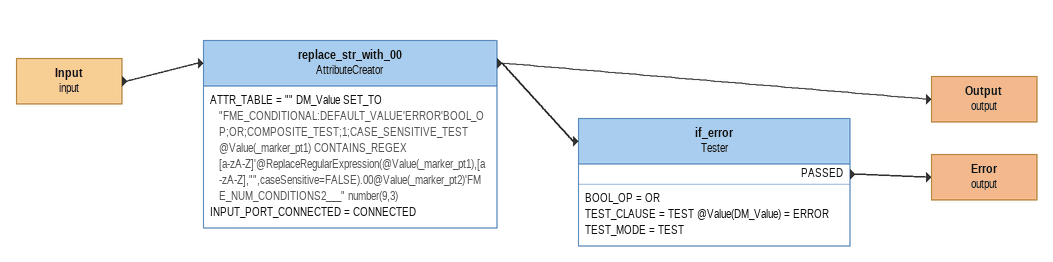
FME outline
Input (input)
    -> replace_str_with_00
replace_str_with_00: AttributeCreator
    ATTR_TABLE = "" DM_Value SET_TO "FME_CONDITIONAL:DEFAULT_VALUE'ERROR'BOOL_OP;OR;COMPOSITE_TEST;1;CASE_SENSITIVE_TEST @Value(_marker_pt1) CONTAINS_REGEX [a-zA-Z]'@ReplaceRegularExpression(@Value(_marker_pt1),[a-zA-Z],"",caseSensitive=FALSE).00@Value(_marker_pt2)'FME_NUM_CONDITIONS2___" number(9,3)
    INPUT_PORT_CONNECTED = CONNECTED
    -> Output (output)
    -> if_error
Output (output)
if_error: Tester
    BOOL_OP = OR
    TEST_CLAUSE = TEST @Value(DM_Value) = ERROR
    TEST_MODE = TEST
    PASSED -> Error (output)
Error (output)
